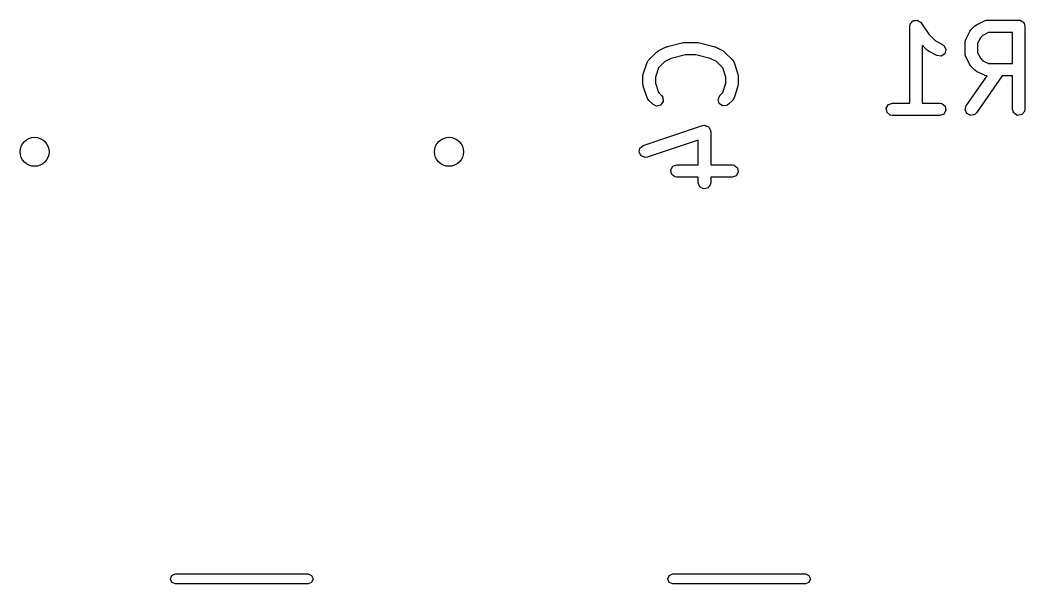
# Model space of a CAD drawing. Extents: x 0.3 to 2.46, y 0.23 to 1.78.
# Drawn here: x 1.2947 to 1.772, y 0.3618 to 0.6295 of the extents above; entities that cross this region are included whole.
import ezdxf

# ---------------------------------------------------------------- set-up
doc = ezdxf.new("R2010")
doc.units = 0
doc.header["$MEASUREMENT"] = 0
doc.layers.add('BLACK', color=7, linetype='CONTINUOUS')

msp = doc.modelspace()

# ---------------------------------------------------------------- linework, layer by layer
at = {"layer": 'BLACK', "linetype": 'CONTINUOUS'}
for p, q in [((1.71736, 0.626503), (1.71754, 0.627513)), ((1.71736, 0.590086), (1.71736, 0.626503)), ((1.71754, 0.627513), (1.71765, 0.627643)), ((1.71765, 0.627643), (1.71767, 0.627812)), ((1.71767, 0.627812), (1.71829, 0.628404)), ((1.71829, 0.628404), (1.71884, 0.62906)), ((1.71884, 0.62906), (1.71901, 0.62909)), ((1.71901, 0.62909), (1.71913, 0.629207)), ((1.71913, 0.629207), (1.71998, 0.629262)), ((1.71998, 0.629262), (1.72083, 0.629411)), ((1.72083, 0.629411), (1.72097, 0.629326)), ((1.72097, 0.629326), (1.72114, 0.629337)), ((1.72114, 0.629337), (1.72183, 0.62883)), ((1.72183, 0.62883), (1.72258, 0.628401)), ((1.72258, 0.628401), (1.72263, 0.628242)), ((1.72263, 0.628242), (1.72277, 0.628141)), ((1.72277, 0.628141), (1.72636, 0.62276)), ((1.74635, 0.624842), (1.74822, 0.626716)), ((1.74822, 0.626716), (1.74895, 0.627223)), ((1.74895, 0.627223), (1.74899, 0.627269)), ((1.74899, 0.627269), (1.75274, 0.629144)), ((1.75274, 0.629144), (1.75372, 0.629437)), ((1.75372, 0.629437), (1.75389, 0.629396)), ((1.75389, 0.629396), (1.75406, 0.629456)), ((1.75406, 0.629456), (1.76906, 0.629456)), ((1.76906, 0.629456), (1.76944, 0.629388)), ((1.76944, 0.629388), (1.76957, 0.629411)), ((1.76957, 0.629411), (1.76969, 0.629346)), ((1.76969, 0.629346), (1.77007, 0.629278)), ((1.77007, 0.629278), (1.77066, 0.628785)), ((1.77066, 0.628785), (1.77132, 0.628401)), ((1.77132, 0.628401), (1.77141, 0.628151)), ((1.77141, 0.628151), (1.77162, 0.62798)), ((1.77162, 0.62798), (1.77175, 0.627224)), ((1.77175, 0.627224), (1.77201, 0.626503)), ((1.77201, 0.626503), (1.77201, 0.587133)), ((1.72636, 0.62276), (1.72956, 0.619556)), ((1.74392, 0.620325), (1.7458, 0.624074)), ((1.7458, 0.624074), (1.74632, 0.624783)), ((1.74632, 0.624783), (1.74635, 0.624842)), ((1.75086, 0.621005), (1.74951, 0.618307)), ((1.75206, 0.622202), (1.75086, 0.621005)), ((1.75476, 0.62355), (1.75206, 0.622202)), ((1.76611, 0.62355), (1.75476, 0.62355)), ((1.76611, 0.608834), (1.76611, 0.62355)), ((1.59784, 0.614825), (1.60159, 0.6167)), ((1.60159, 0.6167), (1.60208, 0.616845)), ((1.60208, 0.616845), (1.60219, 0.616923)), ((1.60219, 0.616923), (1.60969, 0.618798)), ((1.60969, 0.618798), (1.61028, 0.61884)), ((1.61028, 0.61884), (1.61041, 0.618886)), ((1.61041, 0.618886), (1.61603, 0.618886)), ((1.61603, 0.618886), (1.61661, 0.618784)), ((1.61661, 0.618784), (1.61675, 0.618798)), ((1.61675, 0.618798), (1.62425, 0.616923)), ((1.62425, 0.616923), (1.62471, 0.616716)), ((1.62471, 0.616716), (1.62485, 0.6167)), ((1.62485, 0.6167), (1.6286, 0.614825)), ((1.72573, 0.615041), (1.72327, 0.6175)), ((1.72327, 0.6175), (1.72327, 0.590086)), ((1.72956, 0.619556), (1.73288, 0.617896)), ((1.73288, 0.617896), (1.73371, 0.617285)), ((1.73371, 0.617285), (1.73451, 0.615432)), ((1.74361, 0.619004), (1.74379, 0.620014)), ((1.74361, 0.61338), (1.74361, 0.619004)), ((1.74379, 0.620014), (1.7439, 0.620149)), ((1.7439, 0.620149), (1.74392, 0.620325)), ((1.74951, 0.618307), (1.74951, 0.614077)), ((1.59332, 0.610522), (1.59707, 0.614272)), ((1.59707, 0.614272), (1.5978, 0.614778)), ((1.5978, 0.614778), (1.59784, 0.614825)), ((1.60394, 0.611273), (1.60091, 0.609757)), ((1.61077, 0.612981), (1.60394, 0.611273)), ((1.61567, 0.612981), (1.61077, 0.612981)), ((1.6225, 0.611273), (1.61567, 0.612981)), ((1.62553, 0.609757), (1.6225, 0.611273)), ((1.6286, 0.614825), (1.62931, 0.614299)), ((1.62931, 0.614299), (1.62937, 0.614272)), ((1.62937, 0.614272), (1.63312, 0.610522)), ((1.72578, 0.615014), (1.72573, 0.615041)), ((1.72649, 0.614488), (1.72578, 0.615014)), ((1.73024, 0.612614), (1.72649, 0.614488)), ((1.73225, 0.612383), (1.73024, 0.612614)), ((1.73394, 0.613496), (1.73225, 0.612383)), ((1.73451, 0.615432), (1.73394, 0.613496)), ((1.74367, 0.613214), (1.74361, 0.61338)), ((1.74363, 0.613042), (1.74367, 0.613214)), ((1.74392, 0.612059), (1.74363, 0.613042)), ((1.7458, 0.60831), (1.74392, 0.612059)), ((1.74951, 0.614077), (1.75086, 0.611379)), ((1.75086, 0.611379), (1.75206, 0.610182)), ((1.59073, 0.603744), (1.59261, 0.609368)), ((1.59261, 0.609368), (1.5931, 0.61027)), ((1.5931, 0.61027), (1.59325, 0.610363)), ((1.59325, 0.610363), (1.59332, 0.610522)), ((1.59799, 0.60684), (1.59649, 0.602331)), ((1.60091, 0.609757), (1.59799, 0.60684)), ((1.62845, 0.60684), (1.62553, 0.609757)), ((1.62995, 0.602331), (1.62845, 0.60684)), ((1.63312, 0.610522), (1.63371, 0.609682)), ((1.63371, 0.609682), (1.63372, 0.609507)), ((1.63372, 0.609507), (1.63383, 0.609368)), ((1.63383, 0.609368), (1.63571, 0.603744)), ((1.74584, 0.608266), (1.7458, 0.60831)), ((1.74635, 0.607542), (1.74584, 0.608266)), ((1.74822, 0.605668), (1.74635, 0.607542)), ((1.75206, 0.610182), (1.75476, 0.608834)), ((1.75476, 0.608834), (1.76611, 0.608834)), ((1.59058, 0.60281), (1.59074, 0.60368)), ((1.59058, 0.599061), (1.59058, 0.60281)), ((1.59074, 0.60368), (1.59073, 0.603744)), ((1.59649, 0.602331), (1.59649, 0.59954)), ((1.62995, 0.59954), (1.62995, 0.602331)), ((1.63571, 0.603744), (1.63584, 0.602871)), ((1.63584, 0.602871), (1.63586, 0.60281)), ((1.63586, 0.60281), (1.63586, 0.599061)), ((1.74414, 0.588826), (1.75402, 0.602935)), ((1.74828, 0.60564), (1.74822, 0.605668)), ((1.74899, 0.605115), (1.74828, 0.60564)), ((1.76122, 0.602928), (1.74898, 0.58544)), ((1.75274, 0.60324), (1.74899, 0.605115)), ((1.75292, 0.60322), (1.75274, 0.60324)), ((1.75305, 0.603106), (1.75292, 0.60322)), ((1.75402, 0.602935), (1.75305, 0.603106)), ((1.76611, 0.602928), (1.76122, 0.602928)), ((1.76611, 0.587133), (1.76611, 0.602928)), ((1.59061, 0.599), (1.59058, 0.599061)), ((1.59073, 0.598127), (1.59061, 0.599)), ((1.59261, 0.592503), (1.59073, 0.598127)), ((1.59649, 0.59954), (1.59799, 0.595031)), ((1.62845, 0.595032), (1.62995, 0.59954)), ((1.63571, 0.598127), (1.63383, 0.592503)), ((1.63586, 0.599061), (1.63571, 0.598191)), ((1.63571, 0.598191), (1.63571, 0.598127)), ((1.59272, 0.592364), (1.59261, 0.592503)), ((1.59273, 0.592189), (1.59272, 0.592364)), ((1.59332, 0.591349), (1.59273, 0.592189)), ((1.59799, 0.595031), (1.59937, 0.59365)), ((1.59937, 0.59365), (1.59996, 0.59281)), ((1.59996, 0.59281), (1.60014, 0.590797)), ((1.62622, 0.591819), (1.62707, 0.59365)), ((1.62707, 0.59365), (1.62845, 0.595032)), ((1.63383, 0.592503), (1.63334, 0.591601)), ((1.5952, 0.589474), (1.59332, 0.591349)), ((1.59703, 0.58862), (1.5952, 0.589474)), ((1.59898, 0.589143), (1.59703, 0.58862)), ((1.60014, 0.590797), (1.59898, 0.589143)), ((1.62674, 0.589868), (1.62622, 0.591819)), ((1.62839, 0.58871), (1.62674, 0.589868)), ((1.6304, 0.588886), (1.62839, 0.58871)), ((1.63124, 0.589474), (1.6304, 0.588886)), ((1.63312, 0.591349), (1.63124, 0.589474)), ((1.63319, 0.591509), (1.63312, 0.591349)), ((1.63334, 0.591601), (1.63319, 0.591509)), ((1.70616, 0.587646), (1.70717, 0.589395)), ((1.70651, 0.585657), (1.70616, 0.587646)), ((1.70717, 0.589395), (1.70907, 0.590086)), ((1.70907, 0.590086), (1.71736, 0.590086)), ((1.72327, 0.590086), (1.73156, 0.590086)), ((1.73156, 0.590086), (1.73257, 0.589908)), ((1.73257, 0.589908), (1.73412, 0.588609)), ((1.73412, 0.588609), (1.73447, 0.58662)), ((1.74362, 0.586875), (1.74414, 0.588826)), ((1.7668, 0.585235), (1.76611, 0.587133)), ((1.77201, 0.587133), (1.77183, 0.586123)), ((1.70806, 0.584358), (1.70651, 0.585657)), ((1.70907, 0.58418), (1.70806, 0.584358)), ((1.73156, 0.58418), (1.70907, 0.58418)), ((1.73346, 0.584871), (1.73156, 0.58418)), ((1.73447, 0.58662), (1.73346, 0.584871)), ((1.74447, 0.585045), (1.74362, 0.586875)), ((1.7463, 0.584192), (1.74447, 0.585045)), ((1.74826, 0.584715), (1.7463, 0.584192)), ((1.74898, 0.58544), (1.74826, 0.584715)), ((1.76855, 0.584225), (1.7668, 0.585235)), ((1.77054, 0.584576), (1.76855, 0.584225)), ((1.77183, 0.586123), (1.77054, 0.584576)), ((1.59073, 0.569991), (1.61885, 0.579365)), ((1.61885, 0.579365), (1.61986, 0.579515)), ((1.61986, 0.579515), (1.62007, 0.579432)), ((1.62007, 0.579432), (1.6203, 0.579471)), ((1.6203, 0.579471), (1.62099, 0.579069)), ((1.62099, 0.579069), (1.62174, 0.578773)), ((1.62174, 0.578773), (1.62185, 0.578574)), ((1.62185, 0.578574), (1.62204, 0.578462)), ((1.62204, 0.578462), (1.62232, 0.577705)), ((1.62232, 0.577705), (1.6227, 0.576997)), ((1.6227, 0.576997), (1.62266, 0.576776)), ((1.62266, 0.576776), (1.62274, 0.576564)), ((1.62274, 0.576564), (1.62274, 0.560769)), ((1.58874, 0.566757), (1.58915, 0.568735)), ((1.58915, 0.568735), (1.59073, 0.569991)), ((1.61683, 0.572467), (1.5926, 0.564389)), ((1.61683, 0.560769), (1.61683, 0.572467)), ((1.5897, 0.56498), (1.58874, 0.566757)), ((1.59158, 0.564238), (1.5897, 0.56498)), ((1.5926, 0.564389), (1.59158, 0.564238)), ((1.60375, 0.558329), (1.60476, 0.560078)), ((1.60476, 0.560078), (1.60666, 0.560769)), ((1.60666, 0.560769), (1.61683, 0.560769)), ((1.62274, 0.560769), (1.63291, 0.560769)), ((1.63291, 0.560769), (1.63392, 0.560591)), ((1.63392, 0.560591), (1.63546, 0.559292)), ((1.63546, 0.559292), (1.63581, 0.557303)), ((1.6041, 0.55634), (1.60375, 0.558329)), ((1.60565, 0.555041), (1.6041, 0.55634)), ((1.60666, 0.554863), (1.60565, 0.555041)), ((1.61683, 0.554863), (1.60666, 0.554863)), ((1.61683, 0.552192), (1.61683, 0.554863)), ((1.63291, 0.554863), (1.62274, 0.554863)), ((1.62274, 0.554863), (1.62274, 0.552192)), ((1.6348, 0.555554), (1.63291, 0.554863)), ((1.63581, 0.557303), (1.6348, 0.555554)), ((1.61752, 0.550294), (1.61683, 0.552192)), ((1.61927, 0.549284), (1.61752, 0.550294)), ((1.62126, 0.549634), (1.61927, 0.549284)), ((1.62256, 0.551182), (1.62126, 0.549634)), ((1.62274, 0.552192), (1.62256, 0.551182)), ((1.36614, 0.364173), (1.36683, 0.365844)), ((1.36683, 0.362503), (1.36614, 0.364173)), ((1.36683, 0.365844), (1.3685, 0.366535)), ((1.3685, 0.366535), (1.4315, 0.366535)), ((1.4315, 0.366535), (1.43317, 0.365844)), ((1.43317, 0.365844), (1.43386, 0.364173)), ((1.43386, 0.364173), (1.43317, 0.362503)), ((1.60236, 0.364173), (1.60305, 0.365844)), ((1.60305, 0.362503), (1.60236, 0.364173)), ((1.60305, 0.365844), (1.60472, 0.366535)), ((1.60472, 0.366535), (1.66772, 0.366535)), ((1.66772, 0.366535), (1.66939, 0.365844)), ((1.66939, 0.365844), (1.67008, 0.364173)), ((1.67008, 0.364173), (1.66939, 0.362503)), ((1.3685, 0.361811), (1.36683, 0.362503)), ((1.4315, 0.361811), (1.3685, 0.361811)), ((1.43317, 0.362503), (1.4315, 0.361811)), ((1.60472, 0.361811), (1.60305, 0.362503)), ((1.66772, 0.361811), (1.60472, 0.361811)), ((1.66939, 0.362503), (1.66772, 0.361811))]:
    msp.add_line(p, q, dxfattribs=at)
at = {"layer": 'BLACK'}
for centre in [(1.30157, 0.566929), (1.49843, 0.566929)]:
    msp.add_circle(centre, 0.00689, dxfattribs=at)

doc.saveas('drawing.dxf')
